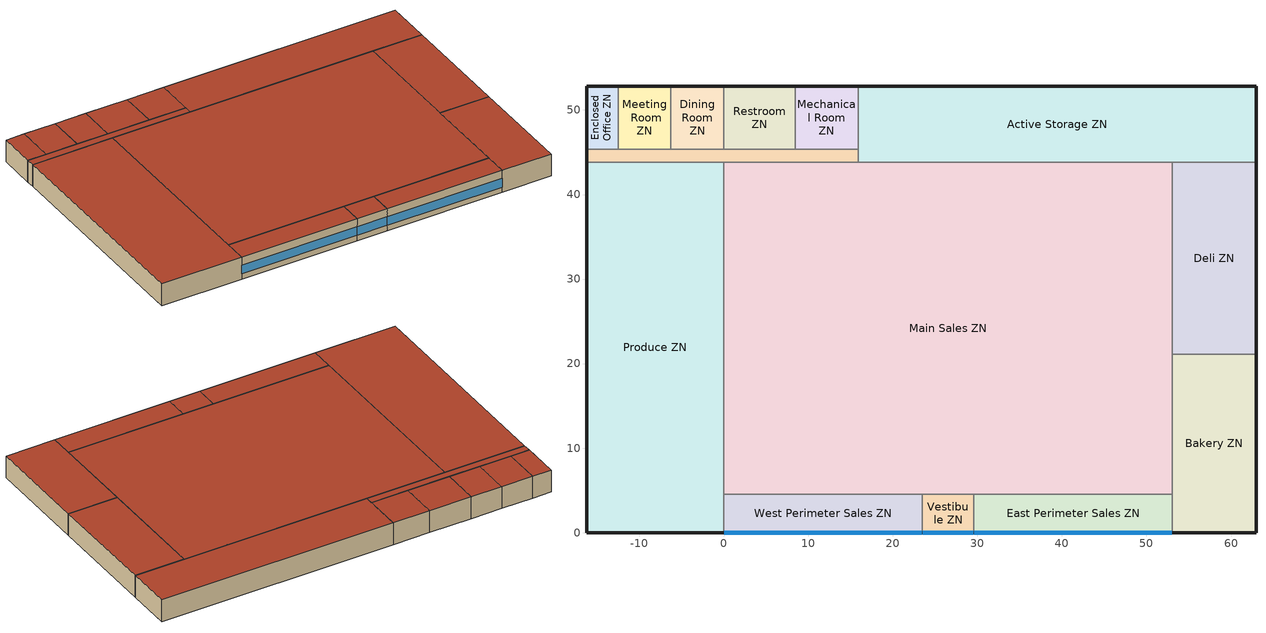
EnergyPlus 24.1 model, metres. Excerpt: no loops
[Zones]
Active Storage ZN
 floor ground (Foundation F 126 Perim 5601 Area 42217): 62.96,52.8 62.96,43.82 15.92,43.82 15.92,52.8 z0
 wall outside (Typical Insulated Exterior Mass Wall): 62.96,43.82 62.96,52.8 15.92,52.8 z0:4.57
 wall to Corridor ZN (Typical Interior Wall): 15.92,45.36 15.92,43.82 z0:4.57
 wall to Deli ZN (Typical Interior Wall): 53.06,43.82 62.96,43.82 z0:4.57
 wall to Main Sales ZN (Typical Interior Wall): 15.92,43.82 53.06,43.82 z0:4.57
 wall to Mechanical Room ZN (Typical Interior Wall): 15.92,52.8 15.92,45.36 z0:4.57
 roof outside (Typical IEAD Roof R-15.87): 62.96,43.82 62.96,52.8 15.92,52.8 15.92,43.82 z4.57
Bakery ZN
 floor ground (Foundation F 126 Perim 3102 Area 20903): 62.96,21.12 62.96,0 53.06,0 53.06,21.12 z0
 wall outside (Typical Insulated Exterior Mass Wall): 53.06,0 62.96,0 62.96,21.12 z0:4.57
 wall to East Perimeter Sales ZN (Typical Interior Wall): 53.06,4.57 53.06,0 z0:4.57
 wall to Deli ZN (Typical Interior Wall): 62.96,21.12 53.06,21.12 z0:4.57
 wall to Main Sales ZN (Typical Interior Wall): 53.06,21.12 53.06,4.57 z0:4.57
 roof outside (Typical IEAD Roof R-15.87): 62.96,0 62.96,21.12 53.06,21.12 53.06,0 z4.57
Corridor ZN
 floor ground (Foundation F 126 Perim 154 Area 4941): 15.92,45.36 15.92,43.82 -16.23,43.82 -16.23,45.36 z0
 wall outside (Typical Insulated Exterior Mass Wall): -16.23,45.36 -16.23,43.82 z0:4.57
 wall to Enclosed Office ZN (Typical Interior Wall): -12.49,45.36 -16.23,45.36 z0:4.57
 wall to Main Sales ZN (Typical Interior Wall): 0,43.82 15.92,43.82 z0:4.57
 wall to Restroom ZN (Typical Interior Wall): 8.43,45.36 0,45.36 z0:4.57
 wall to Meeting Room ZN (Typical Interior Wall): -6.25,45.36 -12.49,45.36 z0:4.57
 wall to Mechanical Room ZN (Typical Interior Wall): 15.92,45.36 8.43,45.36 z0:4.57
 wall to Dining Room ZN (Typical Interior Wall): 0,45.36 -6.25,45.36 z0:4.57
 wall to Produce ZN (Typical Interior Wall): -16.23,43.82 0,43.82 z0:4.57
 roof outside (Typical IEAD Roof R-15.87): 15.92,43.82 15.92,45.36 -16.23,45.36 -16.23,43.82 z4.57
Deli ZN
 floor ground (Foundation F 126 Perim 227 Area 2247): 62.96,43.82 62.96,21.12 53.06,21.12 53.06,43.82 z0
 wall outside (Typical Insulated Exterior Mass Wall): 62.96,21.12 62.96,43.82 z0:4.57
 wall to Main Sales ZN (Typical Interior Wall): 53.06,43.82 53.06,21.12 z0:4.57
 roof outside (Typical IEAD Roof R-15.87): 62.96,21.12 62.96,43.82 53.06,43.82 53.06,21.12 z4.57
Dining Room ZN
 floor ground (Foundation F 126 Perim 625 Area 4646): 0,52.8 0,45.36 -6.25,45.36 -6.25,52.8 z0
 wall outside (Typical Insulated Exterior Mass Wall): 0,52.8 -6.25,52.8 z0:4.57
 wall to Restroom ZN (Typical Interior Wall): 0,45.36 0,52.8 z0:4.57
 wall to Meeting Room ZN (Typical Interior Wall): -6.25,52.8 -6.25,45.36 z0:4.57
 roof outside (Typical IEAD Roof R-15.87): 0,45.36 0,52.8 -6.25,52.8 -6.25,45.36 z4.57
East Perimeter Sales ZN
 floor ground (Foundation F 126 Perim 2348 Area 10735): 53.06,4.57 53.06,0 29.58,0 29.58,4.57 z0
 wall outside (Typical Insulated Exterior Mass Wall): 29.58,0 53.06,0 z0:4.57
 wall to Vestibule ZN (Typical Interior Wall): 29.58,4.57 29.58,0 z0:4.57
 wall to Main Sales ZN (Typical Interior Wall): 53.06,4.57 29.58,4.57 z0:4.57
 window (U 1.22 SHGC 0.25 Sgl Elec Ref Colored 6mm): 29.63,0 53.01,0 z1.1:2.94
 roof outside (Typical IEAD Roof R-15.87): 53.06,0 53.06,4.57 29.58,4.57 29.58,0 z4.57
Enclosed Office ZN
 floor ground (Foundation F 126 Perim 1118 Area 2784): -12.49,52.8 -12.49,45.36 -16.23,45.36 -16.23,52.8 z0
 wall outside (Typical Insulated Exterior Mass Wall): -12.49,52.8 -16.23,52.8 -16.23,45.36 z0:4.57
 wall to Meeting Room ZN (Typical Interior Wall): -12.49,45.36 -12.49,52.8 z0:4.57
 roof outside (Typical IEAD Roof R-15.87): -12.49,45.36 -12.49,52.8 -16.23,52.8 -16.23,45.36 z4.57
Main Sales ZN
 floor ground (Foundation F 126 Perim 0 Area 208239): 53.06,43.82 53.06,4.57 0,4.57 0,43.82 z0
 wall to Produce ZN (Typical Interior Wall): 0,43.82 0,4.57 z0:4.57
 wall to Vestibule ZN (Typical Interior Wall): 23.48,4.57 29.58,4.57 z0:4.57
 wall to West Perimeter Sales ZN (Typical Interior Wall): 0,4.57 23.48,4.57 z0:4.57
 roof outside (Typical IEAD Roof R-15.87): 53.06,4.57 53.06,43.82 0,43.82 0,4.57 z4.57
Mechanical Room ZN
 floor ground (Foundation F 126 Perim 749 Area 5574): 15.92,52.8 15.92,45.36 8.43,45.36 8.43,52.8 z0
 wall outside (Typical Insulated Exterior Mass Wall): 15.92,52.8 8.43,52.8 z0:4.57
 wall to Restroom ZN (Typical Interior Wall): 8.43,52.8 8.43,45.36 z0:4.57
 roof outside (Typical IEAD Roof R-15.87): 15.92,45.36 15.92,52.8 8.43,52.8 8.43,45.36 z4.57
Meeting Room ZN
 floor ground (Foundation F 126 Perim 625 Area 4646): -6.25,52.8 -6.25,45.36 -12.49,45.36 -12.49,52.8 z0
 wall outside (Typical Insulated Exterior Mass Wall): -6.25,52.8 -12.49,52.8 z0:4.57
 roof outside (Typical IEAD Roof R-15.87): -6.25,45.36 -6.25,52.8 -12.49,52.8 -12.49,45.36 z4.57
Produce ZN
 floor ground (Foundation F 126 Perim 6005 Area 71136): 0,43.82 0,0 -16.23,0 -16.23,43.82 z0
 wall outside (Typical Insulated Exterior Mass Wall): -16.23,43.82 -16.23,0 0,0 z0:4.57
 wall to West Perimeter Sales ZN (Typical Interior Wall): 0,0 0,4.57 z0:4.57
 roof outside (Typical IEAD Roof R-15.87): 0,0 0,43.82 -16.23,43.82 -16.23,0 z4.57
Restroom ZN
 floor ground (Foundation F 126 Perim 843 Area 6271): 8.43,52.8 8.43,45.36 0,45.36 0,52.8 z0
 wall outside (Typical Insulated Exterior Mass Wall): 8.43,52.8 0,52.8 z0:4.57
 roof outside (Typical IEAD Roof R-15.87): 8.43,45.36 8.43,52.8 0,52.8 0,45.36 z4.57
Vestibule ZN
 floor ground (Foundation F 126 Perim 61 Area 2787): 29.58,4.57 29.58,0 23.48,0 23.48,4.57 z0
 wall outside (Typical Insulated Exterior Mass Wall): 23.48,0 29.58,0 z0:4.57
 wall to West Perimeter Sales ZN (Typical Interior Wall): 23.48,4.57 23.48,0 z0:4.57
 window (U 1.22 SHGC 0.25 Sgl Elec Ref Colored 6mm): 23.53,0 29.53,0 z1.1:2.94
 roof outside (Typical IEAD Roof R-15.87): 29.58,0 29.58,4.57 23.48,4.57 23.48,0 z4.57
West Perimeter Sales ZN
 floor ground (Foundation F 126 Perim 2348 Area 10735): 23.48,4.57 23.48,0 0,0 0,4.57 z0
 wall outside (Typical Insulated Exterior Mass Wall): 0,0 23.48,0 z0:4.57
 window (U 1.22 SHGC 0.25 Sgl Elec Ref Colored 6mm): 0.05,0 23.43,0 z1.1:2.94
 roof outside (Typical IEAD Roof R-15.87): 23.48,0 23.48,4.57 0,4.57 0,0 z4.57
[Building]
-SuperMarket-ASHRAE 169-2013-2A created: 2021-08-10 18:02:30 -0400: Terrain=City
[Site:Location]
Houston Bush Intercontinental: Latitude {deg}=30; Longitude {deg}=-95.37; Time Zone {hr}=-6; Elevation {m}=29
[Site:GroundTemperature:FCfactorMethod]
January Ground Temperature {C}=24.2; February Ground Temperature {C}=18.9; March Ground Temperature {C}=15.7; April Ground Temperature {C}=13.6; May Ground Temperature {C}=15.5; June Ground Temperature {C}=17.1; July Ground Temperature {C}=21.2; August Ground Temperature {C}=26.9; September Ground Temperature {C}=27.6; October Ground Temperature {C}=27.9; November Ground Temperature {C}=27.4; December Ground Temperature {C}=26.2
[Site:WaterMainsTemperature]
Calculation Method=Correlation; Annual Average Outdoor Air Temperature {C}=21.85; Maximum Difference In Monthly Average Outdoor Air Temperatures {deltaC}=14.3
[SizingPeriod:DesignDay] Day of Month=21; Dry-Bulb Temperature Range Modifier Type=DefaultMultipliers; Barometric Pressure {Pa}=100977; Rain Indicator=No; Snow Indicator=No; Daylight Saving Time Indicator=No; Begin Environment Reset Mode=FullResetAtBeginEnvironment
Name | Month | Day Type | Maximum Dry-Bulb Temperature {C} | Daily Dry-Bulb Temperature Range {deltaC} | Humidity Condition Type | Wetbulb or DewPoint at Maximum Dry-Bulb {C} | Wind Speed {m/s} | Wind Direction {deg} | Solar Model Indicator | ASHRAE Clear Sky Optical Depth for Beam Irradiance (taub) | ASHRAE Clear Sky Optical Depth for Diffuse Irradiance (taud) | Enthalpy at Maximum Dry-Bulb {J/kg} | Sky Clearness
Houston Bush Intercontinental Ann Clg .4% Condns DB=>MWB | 7 | SummerDesignDay | 36 | 10.1 | Wetbulb | 24.8 | 3.5 | 170 | ASHRAETau | 0.499 | 1.97
Houston Bush Intercontinental Ann Clg .4% Condns DP=>MDB | 7 | SummerDesignDay | 28.3 | 10.1 | Dewpoint | 25.5 | 3.5 | 170 | ASHRAETau | 0.499 | 1.97
Houston Bush Intercontinental Ann Clg .4% Condns Enth=>MDB | 7 | SummerDesignDay | 31.4 | 10.1 | Enthalpy |  | 3.5 | 170 | ASHRAETau | 0.499 | 1.97 | 83200
Houston Bush Intercontinental Ann Clg .4% Condns WB=>MDB | 7 | SummerDesignDay | 31.7 | 10.1 | Wetbulb | 26.7 | 3.5 | 170 | ASHRAETau | 0.499 | 1.97
Houston Bush Intercontinental Ann Htg 99.6% Condns DB | 1 | WinterDesignDay | -1.6 | 0 | Wetbulb | -1.6 | 2.8 | 0 | ASHRAEClearSky |  |  |  | 0
Houston Bush Intercontinental Ann Htg Wind 99.6% Condns WS=>MCDB | 1 | WinterDesignDay | 13.9 | 0 | Wetbulb | 13.9 | 9.9 | 0 | ASHRAEClearSky |  |  |  | 0
Houston Bush Intercontinental Ann Hum_n 99.6% Condns DP=>MCDB | 1 | WinterDesignDay | 3.3 | 0 | Dewpoint | -9.5 | 2.8 | 0 | ASHRAEClearSky |  |  |  | 0
[Material] Thermal Absorptance=0.9
Name | Roughness | Thickness {m} | Conductivity {W/m-K} | Density {kg/m3} | Specific Heat {J/kg-K} | Solar Absorptance | Visible Absorptance
1/2IN Gypsum | Smooth | 0.0127 | 0.16 | 784.9 | 830 | 0.4 | 0.4
1IN Stucco | Smooth | 0.0253 | 0.6918 | 1858 | 837 | 0.7 | 0.92
8IN CONCRETE HW RefBldg | Rough | 0.2032 | 1.311 | 2240 | 836.8 | 0.7 | 0.7
G01 13mm gypsum board | Smooth | 0.0127 | 0.16 | 800 | 1090 | 0.7 | 0.5
Metal Roof Surface | Smooth | 0.0008 | 45.28 | 7824 | 500 | 0.7 | 0.7
Roof Membrane | VeryRough | 0.0095 | 0.16 | 1121.29 | 1460 | 0.7 | 0.7
Std Wood 6inch | MediumSmooth | 0.15 | 0.12 | 540 | 1210 | 0.7 | 0.7
[Material:NoMass]
Typical Insulation R-14.76: Roughness=Smooth; Thermal Resistance {m2-K/W}=2.59864; Thermal Absorptance=0.9; Solar Absorptance=0.7; Visible Absorptance=0.7
[WindowMaterial:Glazing]
ECREF-1 COLORED 6MM: Optical Data Type=SpectralAverage; Thickness {m}=0.006; Solar Transmittance at Normal Incidence=0.099; Front Side Solar Reflectance at Normal Incidence=0.219; Back Side Solar Reflectance at Normal Incidence=0.219; Visible Transmittance at Normal Incidence=0.155; Front Side Visible Reflectance at Normal Incidence=0.073; Back Side Visible Reflectance at Normal Incidence=0.073; Infrared Transmittance at Normal Incidence=0; Front Side Infrared Hemispherical Emissivity=0.84; Back Side Infrared Hemispherical Emissivity=0.84; Conductivity {W/m-K}=0.9; Dirt Correction Factor for Solar and Visible Transmittance=1; Solar Diffusing=No
[Construction]
InteriorFurnishings: Std Wood 6inch
Typical IEAD Roof R-15.87: Roof Membrane, Typical Insulation R-14.76, Metal Roof Surface
Typical Insulated Exterior Mass Wall: 1IN Stucco, 8IN CONCRETE HW RefBldg, Typical Insulation R-14.76, 1/2IN Gypsum
Typical Interior Wall: G01 13mm gypsum board, G01 13mm gypsum board
U 1.22 SHGC 0.25 Sgl Elec Ref Colored 6mm: ECREF-1 COLORED 6MM
[Construction:FfactorGroundFloor] F-Factor {W/m-K}=1.26344
Name | Area {m2} | PerimeterExposed {m}
Foundation F 126 Perim 0 Area 208239 | 2082.39 | 0
Foundation F 126 Perim 1118 Area 2784 | 27.836 | 11.1809
Foundation F 126 Perim 154 Area 4941 | 49.4124 | 1.5367
Foundation F 126 Perim 227 Area 2247 | 224.7 | 22.7013
Foundation F 126 Perim 2348 Area 10735 | 107.354 | 23.4807
Foundation F 126 Perim 3102 Area 20903 | 209.033 | 31.0166
Foundation F 126 Perim 5601 Area 42217 | 422.167 | 56.0101
Foundation F 126 Perim 6005 Area 71136 | 711.362 | 60.0536
Foundation F 126 Perim 61 Area 2787 | 27.8709 | 6.096
Foundation F 126 Perim 625 Area 4646 | 46.458 | 6.2452
Foundation F 126 Perim 749 Area 5574 | 55.7404 | 7.493
Foundation F 126 Perim 843 Area 6271 | 62.7076 | 8.429575
[Zone] Multiplier=1; Part of Total Floor Area=Yes
Active Storage ZN; Bakery ZN; Corridor ZN; Deli ZN; Dining Room ZN; East Perimeter Sales ZN; Enclosed Office ZN; Main Sales ZN; Mechanical Room ZN; Meeting Room ZN; Produce ZN; Restroom ZN; Vestibule ZN; West Perimeter Sales ZN
[Space]
Name | Zone | Space Type
Active Storage | Active Storage ZN | SuperMarket DryStorage
Bakery | Bakery ZN | SuperMarket Bakery
Corridor | Corridor ZN | SuperMarket Corridor
Deli | Deli ZN | SuperMarket Deli
Dining Room | Dining Room ZN | SuperMarket Dining
East Perimeter Sales | East Perimeter Sales ZN | SuperMarket Sales
Enclosed Office | Enclosed Office ZN | SuperMarket Office
Main Sales | Main Sales ZN | SuperMarket Sales
Mechanical Room | Mechanical Room ZN | SuperMarket Elec/MechRoom
Meeting Room | Meeting Room ZN | SuperMarket Meeting
Produce | Produce ZN | SuperMarket Produce
Restroom | Restroom ZN | SuperMarket Restroom
Vestibule | Vestibule ZN | SuperMarket Vestibule
West Perimeter Sales | West Perimeter Sales ZN | SuperMarket Sales
[SpaceList]
SuperMarket DryStorage: Active Storage
SuperMarket Bakery: Bakery
SuperMarket Corridor: Corridor
SuperMarket Deli: Deli
SuperMarket Dining: Dining Room
SuperMarket Sales: West Perimeter Sales, East Perimeter Sales, Main Sales
SuperMarket Office: Enclosed Office
SuperMarket Elec/MechRoom: Mechanical Room
SuperMarket Meeting: Meeting Room
SuperMarket Produce: Produce
SuperMarket Restroom: Restroom
SuperMarket Vestibule: Vestibule
[Lights] Schedule=SuperMarket Bldg Light; Design Level Calculation Method=Watts/Area; Return Air Fraction=0; Fraction Radiant=0.7; Fraction Visible=0.2; Fraction Replaceable=1
Name | Zone or ZoneList or Space or SpaceList | Watts per Floor Area {W/m2}
SuperMarket DryStorage Lights | SuperMarket DryStorage | 8.61113
SuperMarket Bakery Lights | SuperMarket Bakery | 12.9167
SuperMarket Corridor Lights | SuperMarket Corridor | 5.38196
SuperMarket Deli Lights | SuperMarket Deli | 12.9167
SuperMarket Dining Lights | SuperMarket Dining | 9.68752
SuperMarket Sales Lights | SuperMarket Sales | 18.2986
SuperMarket Office Lights | SuperMarket Office | 11.8403
SuperMarket Elec/MechRoom Lights | SuperMarket Elec/MechRoom | 16.1459
SuperMarket Meeting Lights | SuperMarket Meeting | 13.9931
SuperMarket Produce Lights | SuperMarket Produce | 18.2986
SuperMarket Restroom Lights | SuperMarket Restroom | 9.68752
SuperMarket Vestibule Lights | SuperMarket Vestibule | 5.38196
[People] Number of People Schedule=SuperMarket Bldg Occ; Number of People Calculation Method=People/Area; Fraction Radiant=0.3; Activity Level Schedule=SuperMarket Activity; Work Efficiency Schedule=Work Efficiency Schedule; Clothing Insulation Schedule=Clothing Schedule; Air Velocity Schedule=Air Velocity Schedule
Name | Zone or ZoneList or Space or SpaceList | People per Floor Area {person/m2}
SuperMarket DryStorage People | SuperMarket DryStorage | 0.0359515
SuperMarket Bakery People | SuperMarket Bakery | 0.0861113
SuperMarket Corridor People | SuperMarket Corridor | 0.0861113
SuperMarket Deli People | SuperMarket Deli | 0.0861113
SuperMarket Dining People | SuperMarket Dining | 0.753474
SuperMarket Sales People | SuperMarket Sales | 0.0861113
SuperMarket Office People | SuperMarket Office | 0.0538196
SuperMarket Meeting People | SuperMarket Meeting | 0.538196
SuperMarket Produce People | SuperMarket Produce | 0.0861113
SuperMarket Restroom People | SuperMarket Restroom | 0.0861113
SuperMarket Vestibule People | SuperMarket Vestibule | 0.0861113
[ElectricEquipment]
Name | Zone or ZoneList or Space or SpaceList | Schedule | Design Level Calculation Method | Watts per Floor Area {W/m2} | Fraction Latent | Fraction Radiant | Fraction Lost | Design Level {W}
SuperMarket DryStorage Elec Equip | SuperMarket DryStorage | SuperMarket Bldg Equip New | Watts/Area | 3.33681 | 0 | 0.5 | 0
SuperMarket Bakery Elec Equip | SuperMarket Bakery | SuperMarket Bldg Equip New | Watts/Area | 0.107639 | 0 | 0.5 | 0
kitchen equipment 1 | Bakery | SuperMarketEle Kit Equip Sch | EquipmentLevel |  | 0.25 | 0.3 | 0.2 | 11674.5
SuperMarket Deli Elec Equip | SuperMarket Deli | SuperMarket Bldg Equip New | Watts/Area | 8.93405 | 0 | 0.5 | 0
kitchen equipment | Deli | SuperMarketEle Kit Equip Sch | EquipmentLevel |  | 0.25 | 0.3 | 0.2 | 11674.5
SuperMarket Dining Elec Equip | SuperMarket Dining | SuperMarket Bldg Equip New | Watts/Area | 41.2258 | 0 | 0.5 | 0
SuperMarket Sales Elec Equip | SuperMarket Sales | SuperMarket Bldg Equip New | Watts/Area | 10.9792 | 0 | 0.5 | 0
SuperMarket Produce Elec Equip | SuperMarket Produce | SuperMarket Bldg Equip New | Watts/Area | 0.538196 | 0 | 0.5 | 0
[InternalMass] Construction=InteriorFurnishings
Name | Zone or ZoneList | Space or SpaceList | Surface Area {m2}
Active Storage Mass | Active Storage ZN | Active Storage | 844.333
Bakery Mass | Bakery ZN | Bakery | 418.066
Corridor Mass | Corridor ZN | Corridor | 98.8249
Deli Mass | Deli ZN | Deli | 449.399
Dining Room Mass | Dining Room ZN | Dining Room | 92.9165
East Perimeter Sales Mass | East Perimeter Sales ZN | East Perimeter Sales | 214.708
Enclosed Office Mass | Enclosed Office ZN | Enclosed Office | 55.672
Main Sales Mass | Main Sales ZN | Main Sales | 4164.77
Mechanical Room Mass | Mechanical Room ZN | Mechanical Room | 111.481
Meeting Room Mass | Meeting Room ZN | Meeting Room | 92.9161
Produce Mass | Produce ZN | Produce | 1422.72
Restroom Mass | Restroom ZN | Restroom | 125.415
West Perimeter Sales Mass | West Perimeter Sales ZN | West Perimeter Sales | 214.708
[ZoneInfiltration:DesignFlowRate] Schedule=SuperMarket Infil New; Design Flow Rate Calculation Method=Flow/ExteriorArea; Constant Term Coefficient=0; Temperature Term Coefficient=0; Velocity Term Coefficient=0.224; Velocity Squared Term Coefficient=0
Name | Zone or ZoneList or Space or SpaceList | Flow Rate per Exterior Surface Area {m3/s-m2}
Active Storage Infiltration | Active Storage | 0.000387087
Bakery Infiltration | Bakery | 0.000414393
Corridor Infiltration | Corridor | 0.000127627
Deli Infiltration | Deli | 0.000323934
Dining Room Infiltration | Dining Room | 0.000390256
East Perimeter Sales Infiltration | East Perimeter Sales | 0.000512616
Enclosed Office Infiltration | Enclosed Office | 0.000663782
Mechanical Room Infiltration | Mechanical Room | 0.000390256
Meeting Room Infiltration | Meeting Room | 0.000390256
Produce Infiltration | Produce | 0.000285511
Restroom Infiltration | Restroom | 0.000390256
Vestibule Infiltration | Vestibule | 0.000512616
West Perimeter Sales Infiltration | West Perimeter Sales | 0.000512616
[GasEquipment] Schedule=SuperMarket Gas Equip New; Design Level Calculation Method=Watts/Area; Power per Floor Area {W/m2}=26.9087; Fraction Latent=0.1; Fraction Radiant=0.2; Fraction Lost=0.7
Name | Zone or ZoneList or Space or SpaceList
SuperMarket Bakery Gas Equip | SuperMarket Bakery
SuperMarket Deli Gas Equip | SuperMarket Deli
[AvailabilityManager:NightCycle] Applicability Schedule=Always On Discrete; Fan Schedule=SuperMarket HVACOperationSchd; Control Type=CycleOnAny; Thermostat Tolerance {deltaC}=1; Cycling Run Time Control Type=FixedRunTime; Cycling Run Time {s}=1800
Availability Manager Night Cycle 14; Availability Manager Night Cycle 6; Availability Manager Night Cycle 12; Availability Manager Night Cycle 5; Availability Manager Night Cycle 9; Availability Manager Night Cycle 3; Availability Manager Night Cycle 7; Availability Manager Night Cycle 1; Availability Manager Night Cycle 11; Availability Manager Night Cycle 8; Availability Manager Night Cycle 4; Availability Manager Night Cycle 10; Availability Manager Night Cycle 13; Availability Manager Night Cycle 2
[AvailabilityManager:Scheduled] Schedule=Always On Discrete
Active Storage ZN PSZ_14 OA System Availability Manager; Bakery ZN PSZ_6 OA System Availability Manager; Corridor ZN PSZ_12 OA System Availability Manager; Deli ZN PSZ_5 OA System Availability Manager; Dining Room ZN PSZ_9 OA System Availability Manager; East Perimeter Sales ZN PSZ_3 OA System Availability Manager; Enclosed Office ZN PSZ_7 OA System Availability Manager; Main Sales ZN PSZ_1 OA System Availability Manager; Mechanical Room ZN PSZ_11 OA System Availability Manager; Meeting Room ZN PSZ_8 OA System Availability Manager; Produce ZN PSZ_4 OA System Availability Manager; Restroom ZN PSZ_10 OA System Availability Manager; Vestibule ZN PSZ_13 OA System Availability Manager; West Perimeter Sales ZN PSZ_2 OA System Availability Manager
[Exterior:Lights]
NonDimming Exterior Lights Def: Schedule=Always On; Design Level {W}=15187; Control Option=AstronomicalClock
[Refrigeration:Compressor] Rated Return Gas Temperature {C}=18.3; Rated Subcooling {deltaC}=0; Mode of Operation=Subcritical
Name | Refrigeration Compressor Power Curve | Refrigeration Compressor Capacity Curve
Refrigeration Compressor 1; Refrigeration Compressor 2; Refrigeration Compressor 3; Refrigeration Compressor 4; Refrigeration Compressor 5; Refrigeration Compressor 6; Refrigeration Compressor 7; Refrigeration Compressor 8; Refrigeration Compressor 9; Refrigeration Compressor 10; Refrigeration Compressor 11; Refrigeration Compressor 12; Refrigeration Compressor 13; Refrigeration Compressor 14; Refrigeration Compressor 15; Refrigeration Compressor 16; Refrigeration Compressor 17; Refrigeration Compressor 18; Refrigeration Compressor 19; Refrigeration Compressor 20; Refrigeration Compressor 21; Refrigeration Compressor 22; Refrigeration Compressor 23; Refrigeration Compressor 24; Refrigeration Compressor 25; Refrigeration Compressor 26; Refrigeration Compressor 27; Refrigeration Compressor 28; Refrigeration Compressor 29; Refrigeration Compressor 30; Refrigeration Compressor 31; Refrigeration Compressor 32; Refrigeration Compressor 33; Refrigeration Compressor 34; Refrigeration Compressor 35; Refrigeration Compressor 36; Refrigeration Compressor 37; Refrigeration Compressor 38; Refrigeration Compressor 39; Refrigeration Compressor 40 | Old_Low_Temp_Comp_Pwr_Curve | Old_Low_Temp_Comp_Cap_Curve
Refrigeration Compressor 41; Refrigeration Compressor 42; Refrigeration Compressor 43; Refrigeration Compressor 44; Refrigeration Compressor 45; Refrigeration Compressor 46; Refrigeration Compressor 47; Refrigeration Compressor 48; Refrigeration Compressor 49; Refrigeration Compressor 50; Refrigeration Compressor 51; Refrigeration Compressor 52; Refrigeration Compressor 53; Refrigeration Compressor 54; Refrigeration Compressor 55; Refrigeration Compressor 56; Refrigeration Compressor 57; Refrigeration Compressor 58; Refrigeration Compressor 59; Refrigeration Compressor 60; Refrigeration Compressor 61; Refrigeration Compressor 62; Refrigeration Compressor 63; Refrigeration Compressor 64; Refrigeration Compressor 65; Refrigeration Compressor 66; Refrigeration Compressor 67; Refrigeration Compressor 68; Refrigeration Compressor 69; Refrigeration Compressor 70; Refrigeration Compressor 71; Refrigeration Compressor 72; Refrigeration Compressor 73; Refrigeration Compressor 74; Refrigeration Compressor 75; Refrigeration Compressor 76; Refrigeration Compressor 77; Refrigeration Compressor 78; Refrigeration Compressor 79; Refrigeration Compressor 80 | Old_Med_Temp_Comp_Pwr_Curve | Old_Med_Temp_Comp_Cap_Curve
[EnergyManagementSystem:Sensor]
OAT: Output:Variable or Output:Meter Index Key=Environment; Output:Variable or Output:Meter=Site Outdoor Air Drybulb Temperature
[EnergyManagementSystem:Actuator] Actuated Component Type=Schedule:Year; Actuated Component Control Type=Schedule Value
Name | Actuated Component Unique
MainSalesZNPSZ1ClgSch0 | SuperMarket ClgSetp
MainSalesZNPSZ1HtgSch0 | SuperMarket HtgSetp
[EnergyManagementSystem:Program]
MainSalesZNPSZ1OptimumStartProg0: IF DaylightSavings==0 && DayOfWeek>1 && Hour==5 && OAT<23.9 && OAT>1.7; SET MainSalesZNPSZ1ClgSch0 = 29.4; SET MainSalesZNPSZ1HtgSch0 = 15.6; ELSEIF DaylightSavings==0 && DayOfWeek==1 && Hour==7 && OAT<23.9 && OAT>1.7; SET MainSalesZNPSZ1ClgSch0 = 29.4; SET MainSalesZNPSZ1HtgSch0 = 15.6; ELSEIF DaylightSavings==1 && DayOfWeek>1 && Hour==4 && OAT<23.9 && OAT>1.7; SET MainSalesZNPSZ1ClgSch0 = 29.4; SET MainSalesZNPSZ1HtgSch0 = 15.6; ELSEIF DaylightSavings==1 && DayOfWeek==1 && Hour==6 && OAT<23.9 && OAT>1.7; SET MainSalesZNPSZ1ClgSch0 = 29.4; SET MainSalesZNPSZ1HtgSch0 = 15.6; ELSE; SET MainSalesZNPSZ1ClgSch0 = NULL; SET MainSalesZNPSZ1HtgSch0 = NULL; ENDIF
[EnergyManagementSystem:ProgramCallingManager]
MainSalesZNPSZ1OptimumStartCallingManager0: BeginTimestepBeforePredictor; MainSalesZNPSZ1OptimumStartProg0
[Schedule:Day:Interval]
SuperMarket Bldg Light Sun Day: No, 06:00, 0.05, 10:00, 0.1, 12:00, 0.4, 17:00, 0.6, 18:00, 0.4, 22:00, 0.2, 24:00, 0.05
SuperMarket Bldg Light Default: No, 06:00, 0.05, 08:00, 0.2, 09:00, 0.5, 18:00, 0.9, 20:00, 0.6, 21:00, 0.5, 22:00, 0.2, 24:00, 0.05
SuperMarket Bldg Light Sat Day: No, 06:00, 0.05, 08:00, 0.1, 09:00, 0.3, 10:00, 0.6, 18:00, 0.9, 19:00, 0.5, 21:00, 0.3, 22:00, 0.1, 24:00, 0.05
SuperMarket Bldg Light Summer Design Day; SuperMarket Bldg Occ Summer Design Day; Clothing Schedule Default Winter Clothes; SuperMarket Bldg Equip New Summer Design Day; Always On Default; SuperMarket Infil New Winter Design Day: No, 24:00, 1
SuperMarket Bldg Light Winter Design Day; SuperMarket Bldg Occ Winter Design Day; Work Efficiency Schedule Default; SuperMarket Bldg Equip New Winter Design Day; SuperMarket Gas Equip New Winter Design Day; SuperMarketEle Kit Equip Sch Winter Design Day: No, 24:00, 0
SuperMarket Bldg Occ Sun Day: No, 06:00, 0, 10:00, 0.1, 12:00, 0.2, 17:00, 0.4, 18:00, 0.2, 22:00, 0.1, 24:00, 0
SuperMarket Bldg Occ Default: No, 06:00, 0, 08:00, 0.1, 09:00, 0.2, 11:00, 0.5, 15:00, 0.7, 16:00, 0.8, 17:00, 0.7, 19:00, 0.5, 22:00, 0.3, 24:00, 0
SuperMarket Bldg Occ Sat Day: No, 06:00, 0, 08:00, 0.1, 09:00, 0.2, 10:00, 0.5, 11:00, 0.6, 17:00, 0.8, 18:00, 0.6, 21:00, 0.2, 22:00, 0.1, 24:00, 0
SuperMarket Activity Default; SuperMarket Activity Summer Design Day; SuperMarket Activity Winter Design Day: No, 24:00, 120
Air Velocity Schedule Default: No, 24:00, 0.2
SuperMarket Bldg Equip New Sun Day: No, 10:00, 0.3, 12:00, 0.6, 17:00, 0.8, 18:00, 0.6, 22:00, 0.4, 24:00, 0.3
SuperMarket Bldg Equip New Default: No, 08:00, 0.4, 09:00, 0.7, 18:00, 0.9, 20:00, 0.8, 21:00, 0.7, 24:00, 0.4
SuperMarket Bldg Equip New Sat Day: No, 08:00, 0.3, 09:00, 0.5, 10:00, 0.8, 18:00, 0.9, 19:00, 0.7, 21:00, 0.5, 24:00, 0.3
SuperMarket HtgSetp Default; SuperMarket HtgSetp Winter Design Day: No, 06:00, 15.6, 22:00, 21, 24:00, 15.6
SuperMarket HtgSetp Summer Design Day: No, 24:00, 15.6
SuperMarket ClgSetp Default; SuperMarket ClgSetp Summer Design Day: No, 06:00, 30, 22:00, 24, 24:00, 30
SuperMarket ClgSetp Winter Design Day: No, 24:00, 30
SuperMarket Gas Equip New Sun Day; SuperMarket Gas Equip New Default; SuperMarket Gas Equip New Sat Day; SuperMarket Gas Equip New Summer Design Day: No, 03:00, 0.01, 06:00, 0.11, 07:00, 0.89, 08:00, 0.79, 10:00, 0.39, 11:00, 0.91, 13:00, 1, 24:00, 0.01
SuperMarketEle Kit Equip Sch Default: No, 06:00, 0.23, 08:00, 0.93, 10:00, 0.63, 11:00, 0.77, 12:00, 1, 13:00, 0.86, 14:00, 0.36, 15:00, 0.28, 24:00, 0.23
SuperMarket HVACOperationSchd Default: No, 06:00, 0, 22:00, 1, 24:00, 0
SuperMarket Infil New Default; SuperMarket Infil New Default|SmrDsn|Sat Day; SuperMarket Infil New Summer Design Day: No, 06:00, 1, 22:00, 0.32, 24:00, 1
SuperMarket Infil New Sun Day: No, 08:00, 1, 17:00, 0.5, 24:00, 1
[Schedule:Week:Daily]
SuperMarket Bldg Light Week Rule - Jan1-Dec31: SuperMarket Bldg Light Sun Day, SuperMarket Bldg Light Default, SuperMarket Bldg Light Default, SuperMarket Bldg Light Default, SuperMarket Bldg Light Default, SuperMarket Bldg Light Default, SuperMarket Bldg Light Sat Day, SuperMarket Bldg Light Default, SuperMarket Bldg Light Summer Design Day, SuperMarket Bldg Light Winter Design Day, SuperMarket Bldg Light Default, SuperMarket Bldg Light Default
SuperMarket Bldg Occ Week Rule - Jan1-Dec31: SuperMarket Bldg Occ Sun Day, SuperMarket Bldg Occ Default, SuperMarket Bldg Occ Default, SuperMarket Bldg Occ Default, SuperMarket Bldg Occ Default, SuperMarket Bldg Occ Default, SuperMarket Bldg Occ Sat Day, SuperMarket Bldg Occ Default, SuperMarket Bldg Occ Summer Design Day, SuperMarket Bldg Occ Winter Design Day, SuperMarket Bldg Occ Default, SuperMarket Bldg Occ Default
SuperMarket Activity Week Rule - Jan1-Dec31: SuperMarket Activity Default, SuperMarket Activity Default, SuperMarket Activity Default, SuperMarket Activity Default, SuperMarket Activity Default, SuperMarket Activity Default, SuperMarket Activity Default, SuperMarket Activity Default, SuperMarket Activity Summer Design Day, SuperMarket Activity Winter Design Day, SuperMarket Activity Default, SuperMarket Activity Default
Work Efficiency Schedule Week Rule - Jan1-Dec31: Work Efficiency Schedule Default, Work Efficiency Schedule Default, Work Efficiency Schedule Default, Work Efficiency Schedule Default, Work Efficiency Schedule Default, Work Efficiency Schedule Default, Work Efficiency Schedule Default, Work Efficiency Schedule Default, Work Efficiency Schedule Default, Work Efficiency Schedule Default, Work Efficiency Schedule Default, Work Efficiency Schedule Default
Clothing Schedule Week Rule - Jan1-Dec31: Clothing Schedule Default Winter Clothes, Clothing Schedule Default Winter Clothes, Clothing Schedule Default Winter Clothes, Clothing Schedule Default Winter Clothes, Clothing Schedule Default Winter Clothes, Clothing Schedule Default Winter Clothes, Clothing Schedule Default Winter Clothes, Clothing Schedule Default Winter Clothes, Clothing Schedule Default Winter Clothes, Clothing Schedule Default Winter Clothes, Clothing Schedule Default Winter Clothes, Clothing Schedule Default Winter Clothes
Air Velocity Schedule Week Rule - Jan1-Dec31: Air Velocity Schedule Default, Air Velocity Schedule Default, Air Velocity Schedule Default, Air Velocity Schedule Default, Air Velocity Schedule Default, Air Velocity Schedule Default, Air Velocity Schedule Default, Air Velocity Schedule Default, Air Velocity Schedule Default, Air Velocity Schedule Default, Air Velocity Schedule Default, Air Velocity Schedule Default
SuperMarket Bldg Equip New Week Rule - Jan1-Dec31: SuperMarket Bldg Equip New Sun Day, SuperMarket Bldg Equip New Default, SuperMarket Bldg Equip New Default, SuperMarket Bldg Equip New Default, SuperMarket Bldg Equip New Default, SuperMarket Bldg Equip New Default, SuperMarket Bldg Equip New Sat Day, SuperMarket Bldg Equip New Default, SuperMarket Bldg Equip New Summer Design Day, SuperMarket Bldg Equip New Winter Design Day, SuperMarket Bldg Equip New Default, SuperMarket Bldg Equip New Default
SuperMarket HtgSetp Week Rule - Jan1-Dec31: SuperMarket HtgSetp Default, SuperMarket HtgSetp Default, SuperMarket HtgSetp Default, SuperMarket HtgSetp Default, SuperMarket HtgSetp Default, SuperMarket HtgSetp Default, SuperMarket HtgSetp Default, SuperMarket HtgSetp Default, SuperMarket HtgSetp Summer Design Day, SuperMarket HtgSetp Winter Design Day, SuperMarket HtgSetp Default, SuperMarket HtgSetp Default
SuperMarket ClgSetp Week Rule - Jan1-Dec31: SuperMarket ClgSetp Default, SuperMarket ClgSetp Default, SuperMarket ClgSetp Default, SuperMarket ClgSetp Default, SuperMarket ClgSetp Default, SuperMarket ClgSetp Default, SuperMarket ClgSetp Default, SuperMarket ClgSetp Default, SuperMarket ClgSetp Summer Design Day, SuperMarket ClgSetp Winter Design Day, SuperMarket ClgSetp Default, SuperMarket ClgSetp Default
SuperMarket Gas Equip New Week Rule - Jan1-Dec31: SuperMarket Gas Equip New Sun Day, SuperMarket Gas Equip New Default, SuperMarket Gas Equip New Default, SuperMarket Gas Equip New Default, SuperMarket Gas Equip New Default, SuperMarket Gas Equip New Default, SuperMarket Gas Equip New Sat Day, SuperMarket Gas Equip New Default, SuperMarket Gas Equip New Summer Design Day, SuperMarket Gas Equip New Winter Design Day, SuperMarket Gas Equip New Default, SuperMarket Gas Equip New Default
SuperMarketEle Kit Equip Sch Week Rule - Jan1-Dec31: SuperMarketEle Kit Equip Sch Default, SuperMarketEle Kit Equip Sch Default, SuperMarketEle Kit Equip Sch Default, SuperMarketEle Kit Equip Sch Default, SuperMarketEle Kit Equip Sch Default, SuperMarketEle Kit Equip Sch Default, SuperMarketEle Kit Equip Sch Default, SuperMarketEle Kit Equip Sch Default, SuperMarketEle Kit Equip Sch Default, SuperMarketEle Kit Equip Sch Winter Design Day, SuperMarketEle Kit Equip Sch Default, SuperMarketEle Kit Equip Sch Default
Always On Week Rule - Jan1-Dec31: Always On Default, Always On Default, Always On Default, Always On Default, Always On Default, Always On Default, Always On Default, Always On Default, Always On Default, Always On Default, Always On Default, Always On Default
SuperMarket HVACOperationSchd Week Rule - Jan1-Dec31: SuperMarket HVACOperationSchd Default, SuperMarket HVACOperationSchd Default, SuperMarket HVACOperationSchd Default, SuperMarket HVACOperationSchd Default, SuperMarket HVACOperationSchd Default, SuperMarket HVACOperationSchd Default, SuperMarket HVACOperationSchd Default, SuperMarket HVACOperationSchd Default, SuperMarket HVACOperationSchd Default, SuperMarket HVACOperationSchd Default, SuperMarket HVACOperationSchd Default, SuperMarket HVACOperationSchd Default
SuperMarket Infil New Week Rule - Jan1-Dec31: SuperMarket Infil New Sun Day, SuperMarket Infil New Default, SuperMarket Infil New Default, SuperMarket Infil New Default, SuperMarket Infil New Default, SuperMarket Infil New Default, SuperMarket Infil New Default|SmrDsn|Sat Day, SuperMarket Infil New Default, SuperMarket Infil New Summer Design Day, SuperMarket Infil New Winter Design Day, SuperMarket Infil New Default, SuperMarket Infil New Default
[Schedule:Year]
SuperMarket Bldg Light: SuperMarket Bldg Light Week Rule - Jan1-Dec31, 1, 1, 12, 31
SuperMarket Bldg Occ: SuperMarket Bldg Occ Week Rule - Jan1-Dec31, 1, 1, 12, 31
SuperMarket Activity: SuperMarket Activity Week Rule - Jan1-Dec31, 1, 1, 12, 31
Work Efficiency Schedule: Work Efficiency Schedule Week Rule - Jan1-Dec31, 1, 1, 12, 31
Clothing Schedule: Clothing Schedule Week Rule - Jan1-Dec31, 1, 1, 12, 31
Air Velocity Schedule: Air Velocity Schedule Week Rule - Jan1-Dec31, 1, 1, 12, 31
SuperMarket Bldg Equip New: SuperMarket Bldg Equip New Week Rule - Jan1-Dec31, 1, 1, 12, 31
SuperMarket HtgSetp: SuperMarket HtgSetp Week Rule - Jan1-Dec31, 1, 1, 12, 31
SuperMarket ClgSetp: SuperMarket ClgSetp Week Rule - Jan1-Dec31, 1, 1, 12, 31
SuperMarket Gas Equip New: SuperMarket Gas Equip New Week Rule - Jan1-Dec31, 1, 1, 12, 31
SuperMarketEle Kit Equip Sch: SuperMarketEle Kit Equip Sch Week Rule - Jan1-Dec31, 1, 1, 12, 31
Always On: Always On Week Rule - Jan1-Dec31, 1, 1, 12, 31
SuperMarket HVACOperationSchd: SuperMarket HVACOperationSchd Week Rule - Jan1-Dec31, 1, 1, 12, 31
SuperMarket Infil New: SuperMarket Infil New Week Rule - Jan1-Dec31, 1, 1, 12, 31
[Schedule:Constant]
Always On Discrete: Hourly Value=1
[Curve:Bicubic]
Name | Coefficient1 Constant | Coefficient2 x | Coefficient3 x**2 | Coefficient4 y | Coefficient5 y**2 | Coefficient6 x*y | Coefficient7 x**3 | Coefficient8 y**3 | Coefficient9 x**2*y | Coefficient10 x*y**2 | Minimum Value of x {BasedOnField A2} | Maximum Value of x {BasedOnField A2} | Minimum Value of y {BasedOnField A3} | Maximum Value of y {BasedOnField A3}
Old_Low_Temp_Comp_Cap_Curve | 170752 | 6102.9 | 78.262 | -2959.43 | 19.7877 | -90.9581 | 0.435965 | -0.0411577 | -0.608846 | 0.459133 | -40 | -17.8 | 4.4 | 54.4
Old_Low_Temp_Comp_Pwr_Curve | 29669.3 | 1027.63 | 18.1066 | -442.2 | 11.1335 | -20.3805 | 0.139981 | -0.0588669 | -0.218452 | 0.203858 | -40 | -17.8 | 4.4 | 54.4
Old_Med_Temp_Comp_Cap_Curve | 151166 | 5266.35 | 60.6727 | -1851.56 | 5.73133 | -46.9277 | 0.136401 | -0.0356979 | -0.403054 | -0.0392905 | -23.3 | 7.2 | 10 | 60
Old_Med_Temp_Comp_Pwr_Curve | 7438.92 | -269.598 | -9.8561 | 553.573 | -3.38589 | 14.8658 | -0.100796 | 0.00982279 | 0.0973624 | -0.0396752 | -23.3 | 7.2 | 10 | 60
